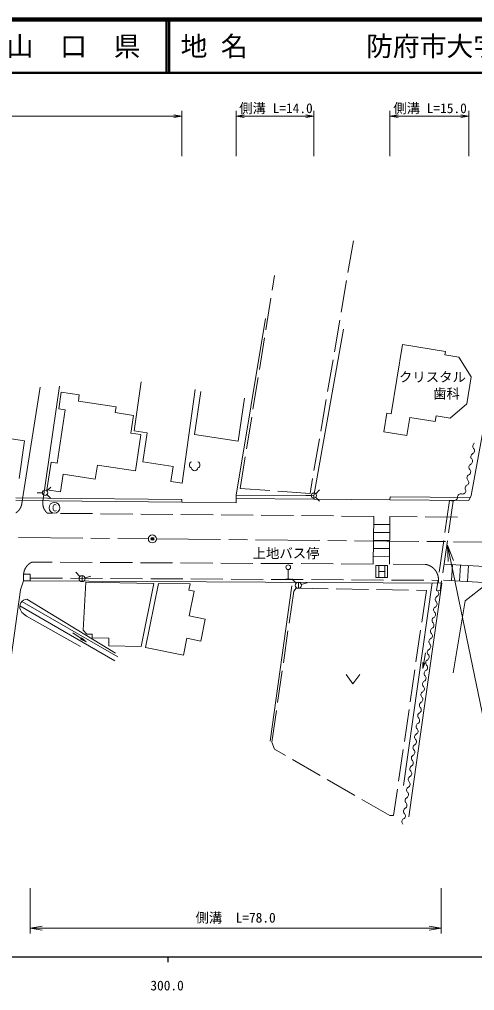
# Model space of a CAD drawing. Units: millimetres, scale not verified. Extents: x 40000 to 680000, y 20000 to 380000.
# Drawn here: x 340271 to 425269, y 198715 to 380000 of the extents above; entities that cross this region are included whole.
import ezdxf
from ezdxf.enums import TextEntityAlignment as Align

# ---------------------------------------------------------------- set-up
doc = ezdxf.new("R2010")
doc.units = ezdxf.units.MM
doc.header["$LTSCALE"] = 1000
doc.header["$PDMODE"] = 32
doc.header["$PDSIZE"] = 500
doc.linetypes.add('CHAIN', pattern=[18.5, 12, -1.5, 3.5, -1.5])
doc.linetypes.add('DASHED', pattern=[7.5, 6, -1.5])
for name, color, linetype, lineweight in [('M-BGD', 7, 'Continuous', 13), ('M-BGD-EXST', 7, 'Continuous', 13), ('M-BMK', 2, 'CHAIN', 13), ('M-BMK-SRVR', 3, 'Continuous', 13), ('M-STR-HTXT', 7, 'Continuous', 13), ('M-STR-STRC', 7, 'Continuous', 25), ('M-TTL', 2, 'Continuous', 140), ('M-TTL-BAND', 7, 'Continuous', 25), ('M-TTL-LINE', 7, 'Continuous', 50), ('M-TTL-TXT', 7, 'Continuous', 13)]:
    doc.layers.add(name, color=color, linetype=linetype, lineweight=lineweight)
doc.layers.add('M-BMK-HTXT', color=7, linetype='Continuous')
doc.layers.add('M-OTRS', color=6, linetype='Continuous')
doc.styles.add('ＭＳ ゴシック', font='')
doc.styles.get('ＭＳ ゴシック').set_extended_font_data('MS Gothic')

# ---------------------------------------------------------------- blocks, each defined once
blk = doc.blocks.new('open_arrow')
at = {"color": 0, "linetype": 'Continuous', "lineweight": -2}
blk.add_lwpolyline([(7.5, 1.25), (0, 0), (7.5, -1.25)], dxfattribs=at)

msp = doc.modelspace()

# ---------------------------------------------------------------- linework, layer by layer
at = {"layer": 'M-BGD', "linetype": 'DASHED'}
for p, q in [((402648, 338645), (394542, 291530)), ((381497, 292410), (387905, 332179)), ((394542, 291530), (381497, 292410)), ((420582, 290168), (418163, 273418)), ((421259, 290070), (418841, 273320)), ((420582, 290168), (421259, 290070)), ((406441, 287238), (345518, 287823)), ((422070, 287088), (409441, 287209)), ((406359, 278334), (342651, 278702)), ((416048, 278279), (409359, 278317)), ((342286, 275712), (418522, 275292)), ((391497, 273297), (391930, 273815)), ((391930, 273815), (416265, 273422)), ((387409, 245056), (391497, 273297)), ((416265, 273422), (410145, 231379)), ((418163, 273418), (418841, 273320)), ((387906, 243777), (387409, 245056)), ((409434, 231379), (387906, 243777)), ((410145, 231379), (409434, 231379))]:
    msp.add_line(p, q, dxfattribs=at)
at = {"layer": 'M-BGD'}
for p, q in [((386198, 324200), (380761, 291185)), ((400818, 322194), (395232, 291046)), ((411782, 319306), (409714, 306388)), ((411782, 319306), (419833, 318016)), ((419833, 318016), (419729, 317364)), ((419729, 317364), (422343, 316946)), ((429662, 318714), (424642, 291118)), ((422343, 316946), (424608, 313302)), ((362988, 312348), (361714, 303179)), ((424608, 313302), (423794, 308220)), ((344161, 311379), (340762, 290101)), ((347740, 311557), (344669, 290058)), ((348094, 310407), (347622, 307322)), ((348094, 310407), (351453, 309893)), ((373067, 310948), (370632, 293425)), ((374166, 310519), (372960, 302528)), ((351453, 309893), (351282, 308770)), ((351282, 308770), (358308, 307695)), ((382301, 309290), (381094, 301299)), ((423794, 308220), (420735, 305584)), ((348833, 307137), (347309, 297173)), ((347622, 307322), (348833, 307137)), ((358308, 307695), (358140, 306598)), ((358140, 306598), (361604, 306068)), ((408880, 306522), (408322, 303039)), ((408880, 306522), (409714, 306388)), ((361604, 306068), (361101, 302780)), ((413164, 305717), (412625, 302350)), ((413164, 305717), (417925, 304955)), ((418093, 306007), (417925, 304955)), ((418093, 306007), (420735, 305584)), ((326206, 303518), (341235, 301331)), ((361101, 302780), (362952, 302497)), ((361714, 303179), (364137, 302808)), ((364137, 302808), (363313, 297421)), ((408322, 303039), (412625, 302350)), ((341235, 301331), (340210, 294289)), ((362948, 302472), (361918, 295739)), ((381094, 301299), (372960, 302528)), ((346206, 297342), (345418, 292189)), ((346206, 297342), (347309, 297173)), ((363313, 297421), (368963, 296557)), ((354841, 296821), (354440, 294202)), ((354841, 296821), (361918, 295739)), ((368963, 296557), (368533, 293746)), ((348427, 295121), (347920, 291807)), ((348427, 295121), (354440, 294202)), ((368533, 293746), (370632, 293425)), ((345418, 292189), (347920, 291807)), ((339617, 290179), (370598, 289882)), ((339622, 290679), (345545, 290623)), ((370603, 290382), (345545, 290623)), ((370603, 290382), (370598, 289882)), ((380747, 289785), (380755, 290585)), ((380761, 291185), (380755, 290585)), ((380755, 290585), (395226, 290446)), ((395232, 291046), (380761, 291185)), ((395232, 291046), (395226, 290446)), ((395226, 290446), (409469, 290309)), ((409469, 290309), (409475, 290909)), ((409469, 290309), (424191, 290168)), ((424475, 290765), (409475, 290909)), ((424642, 291118), (424191, 290168)), ((370598, 289882), (380747, 289785)), ((341053, 276425), (342284, 276425)), ((341053, 275212), (341053, 276425)), ((342284, 276425), (342284, 275212)), ((340504, 273534), (341053, 275212)), ((342284, 275212), (341053, 275212)), ((342284, 275212), (419141, 274788)), ((352178, 265962), (352699, 274947)), ((352699, 274947), (365368, 274723)), ((365368, 274723), (362986, 262962)), ((366214, 274676), (363802, 262763)), ((366214, 274676), (372152, 274641)), ((372152, 274641), (371909, 273441)), ((391150, 274296), (387103, 245299)), ((417352, 274798), (412022, 237015)), ((412989, 231163), (419141, 274788)), ((423529, 271444), (427182, 274335)), ((337837, 254667), (340504, 273534)), ((371909, 273441), (372876, 273246)), ((372876, 273246), (371948, 268664)), ((358061, 260243), (340339, 270520)), ((340747, 271370), (358679, 260984)), ((341661, 271779), (358202, 261678)), ((423529, 271444), (421256, 258058)), ((340736, 269319), (340467, 269765)), ((341620, 268577), (340736, 269319)), ((351690, 262936), (341620, 268577)), ((371948, 268664), (374961, 268054)), ((374961, 268054), (374133, 263966)), ((352713, 263799), (350242, 265501)), ((352178, 265962), (352836, 265259)), ((352836, 265259), (353863, 265241)), ((353863, 265241), (353845, 264542)), ((353845, 264542), (356989, 264487)), ((356989, 264487), (356952, 263069)), ((356952, 263069), (362986, 262962)), ((371529, 264493), (370888, 261328)), ((371529, 264493), (374133, 263966)), ((363802, 262763), (370888, 261328)), ((415599, 258813), (416096, 261772))]:
    msp.add_line(p, q, dxfattribs=at)
for centre, radius, start, end in [((424631, 299490), 625, 296.54902, 42.80922), ((425548, 300340), 625, 116.54901, 222.80922), ((424273, 297523), 625, 296.54902, 42.80922), ((425190, 298372), 625, 116.54901, 222.80922), ((423915, 295555), 625, 296.54902, 42.80922), ((424832, 296405), 625, 116.54901, 222.80922), ((423556, 293588), 625, 296.54902, 42.80922), ((424473, 294437), 625, 116.54901, 222.80922), ((423032, 292034), 625, 254.70485, 0.96505), ((424115, 292469), 625, 116.54901, 222.80922), ((421452, 290807), 625, 254.70485, 0.96505), ((422702, 290828), 625, 74.70485, 180.96505), ((418542, 271754), 625, 118.34293, 224.60313), ((417949, 272854), 625, 298.34293, 44.60313), ((341744, 270369), 1413, 93.38261, 205.31611), ((418245, 269776), 625, 118.34293, 224.60313), ((417652, 270876), 625, 298.34293, 44.60313), ((417949, 267798), 625, 118.34293, 224.60313), ((417355, 268898), 625, 298.34293, 44.60313), ((417059, 266920), 625, 298.34293, 44.60313), ((417652, 265820), 625, 118.34293, 224.60313), ((416762, 264942), 625, 298.34293, 44.60313), ((417356, 263842), 625, 118.34293, 224.60313), ((416466, 262964), 625, 298.34293, 44.60313), ((417059, 261864), 625, 118.34293, 224.60313), ((416169, 260986), 625, 298.34293, 44.60313), ((416763, 259886), 625, 118.34293, 224.60313), ((415873, 259008), 625, 298.34293, 44.60313), ((416466, 257908), 625, 118.34293, 224.60313), ((415576, 257031), 625, 298.34293, 44.60313), ((416170, 255930), 625, 118.34293, 224.60313), ((415873, 253952), 625, 118.34293, 224.60313), ((415280, 255053), 625, 298.34293, 44.60313), ((415576, 251975), 625, 118.34293, 224.60313), ((414983, 253075), 625, 298.34293, 44.60313), ((415280, 249997), 625, 118.34293, 224.60313), ((414686, 251097), 625, 298.34293, 44.60313), ((414983, 248019), 625, 118.34293, 224.60313), ((414390, 249119), 625, 298.34293, 44.60313), ((414687, 246041), 625, 118.34293, 224.60313), ((414093, 247141), 625, 298.34293, 44.60313), ((413797, 245163), 625, 298.34293, 44.60313), ((414390, 244063), 625, 118.34293, 224.60313), ((413500, 243185), 625, 298.34293, 44.60313), ((414094, 242085), 625, 118.34293, 224.60313), ((413204, 241207), 625, 298.34293, 44.60313), ((413797, 240107), 625, 118.34293, 224.60313), ((412907, 239229), 625, 298.34293, 44.60313), ((413501, 238129), 625, 118.34293, 224.60313), ((412611, 237252), 625, 298.34293, 44.60313), ((413204, 236151), 625, 118.34293, 224.60313), ((412314, 235274), 625, 298.34293, 44.60313), ((412908, 234174), 625, 118.34293, 224.60313), ((412611, 232196), 625, 118.34293, 224.60313), ((412018, 233296), 625, 298.34293, 44.60313), ((412314, 230218), 625, 118.34293, 224.60313), ((411721, 231318), 625, 298.34293, 44.60313)]:
    msp.add_arc(centre, radius, start, end, dxfattribs=at)
at = {"layer": 'M-BGD', "linetype": 'DASHED'}
for centre, radius, start, end in [((338192, 290033), 2570, 303.08226, 1.50124), ((347016, 289670), 2378, 170.61815, 230.97407), ((343728, 276246), 2682, 113.67803, 176.16679), ((415630, 275414), 2895, 347.59505, 81.69164)]:
    msp.add_arc(centre, radius, start, end, dxfattribs=at)
at = {"layer": 'M-BGD-EXST'}
for p, q in [((345414, 291982), (346109, 292678)), ((395594, 291471), (396289, 292167)), ((344574, 291635), (343591, 291635)), ((345414, 291287), (346109, 290592)), ((394754, 291124), (393771, 291124)), ((395594, 290776), (396289, 290081)), ((406831, 278037), (406831, 275837)), ((409031, 278037), (406831, 278037)), ((407381, 277927), (407381, 275947)), ((408481, 275947), (408481, 277927)), ((409031, 275837), (409031, 278037)), ((351580, 276016), (350780, 276816)), ((351980, 276182), (351980, 275050)), ((352526, 275762), (353619, 276055)), ((390476, 277295), (390476, 275505)), ((391956, 274778), (391156, 275578)), ((406831, 275837), (409031, 275837)), ((407381, 276937), (408481, 276937)), ((390924, 275505), (390029, 275505)), ((392356, 274943), (392356, 273812)), ((392902, 274524), (393995, 274817)), ((401262, 257697), (402559, 255968)), ((403856, 257697), (402559, 255968))]:
    msp.add_line(p, q, dxfattribs=at)
for centre, radius in [((345066, 291635), 492), ((395246, 291124), 492), ((346813, 288841), 1000), ((390476, 277742), 447), ((351980, 275616), 566), ((392356, 274378), 566)]:
    msp.add_circle(centre, radius, dxfattribs=at)
for centre, start, end in [((372598, 296852), 109.56481, 250.43519), ((373386, 296852), 289.56481, 70.43519), ((372992, 296327), 183.27315, 356.72685)]:
    msp.add_arc(centre, 594, start, end, dxfattribs=at)
at = {"layer": 'M-BMK'}
for p, q in [((266127, 283976), (364347, 283035)), ((365847, 283021), (464685, 282109))]:
    msp.add_line(p, q, dxfattribs=at)
at = {"layer": 'M-BMK-SRVR'}
msp.add_circle((365097, 283028), 750, dxfattribs=at)
at = {"layer": 'M-OTRS'}
msp.add_point((365097, 283028), dxfattribs=at)
at = {"layer": 'M-STR-HTXT'}
for p, q in [((370603, 354459), (370603, 362959)), ((380755, 354459), (380755, 362959)), ((395226, 354459), (395226, 362959)), ((409469, 354459), (409469, 362959)), ((424191, 354459), (424191, 362959)), ((219672, 361959), (370603, 361959)), ((380755, 361959), (395226, 361959)), ((409469, 361959), (424191, 361959)), ((342284, 217856), (342284, 209356)), ((419053, 217856), (419053, 209356)), ((342284, 210356), (419053, 210356))]:
    msp.add_line(p, q, dxfattribs=at)
msp.add_lwpolyline([(420234, 281837), (429194, 238629), (472404, 238629)], dxfattribs=at)
at = {"layer": 'M-STR-STRC', "lineweight": 13}
for p, q in [((406441, 287238), (406359, 278345)), ((409441, 287209), (409359, 278317)), ((406427, 285738), (409427, 285710)), ((406413, 284238), (409413, 284210)), ((406386, 281238), (409385, 281211)), ((406399, 282738), (409399, 282711)), ((406372, 279738), (409372, 279711)), ((419630, 278306), (427118, 277883)), ((421127, 278221), (420958, 275226)), ((422625, 278137), (422456, 275141)), ((424123, 278052), (423954, 275057)), ((419461, 275310), (426949, 274888))]:
    msp.add_line(p, q, dxfattribs=at)
at = {"layer": 'M-TTL'}
msp.add_line((680000, 380000), (40000, 380000), dxfattribs=at)
at = {"layer": 'M-TTL-BAND'}
for p, q in [((40000, 205000), (579000, 205000)), ((368000, 205000), (368000, 204000))]:
    msp.add_line(p, q, dxfattribs=at)
at = {"layer": 'M-TTL-LINE'}
for p, q in [((367750, 380000), (367750, 370000)), ((368250, 380000), (368250, 370000)), ((40000, 370000), (680000, 370000))]:
    msp.add_line(p, q, dxfattribs=at)

# ---------------------------------------------------------------- block references
at = {"layer": 'M-BGD', "xscale": 150, "yscale": 150}
for p, rotation in [((352713, 263799), 145.4), ((415599, 258813), 80.5)]:
    msp.add_blockref('open_arrow', p, dxfattribs=dict(at, rotation=rotation))
at = {"layer": 'M-STR-HTXT'}
for p, xscale, yscale, rotation in [((370603, 361959), 200, 200, 180), ((395226, 361959), 200, 200, 180), ((424191, 361959), 200, 200, 180), ((420234, 281837), 400, 400, 281.7), ((419053, 210356), 300, 300, 180)]:
    msp.add_blockref('open_arrow', p, dxfattribs=dict(at, xscale=xscale, yscale=yscale, rotation=rotation))
for p, xscale, yscale in [((380755, 361959), 200, 200), ((409469, 361959), 200, 200), ((342284, 210356), 300, 300)]:
    msp.add_blockref('open_arrow', p, dxfattribs=dict(at, xscale=xscale, yscale=yscale))

# ---------------------------------------------------------------- texts
at = {"layer": 'M-BGD-EXST', "style": 'ＭＳ ゴシック'}
msp.add_text('C', height=1320, dxfattribs=at).set_placement((346813, 288841), align=Align.MIDDLE_CENTER)
at = {"layer": 'M-BMK-HTXT', "style": 'ＭＳ ゴシック'}
for s, p in [('クリスタル', (411146, 311786)), ('歯科', (417538, 308687))]:
    msp.add_text(s, height=1833, dxfattribs=at).set_placement(p, align=Align.BOTTOM_LEFT)
msp.add_text('上地バス停', height=1833, dxfattribs=at).set_placement((390071, 280345), align=Align.MIDDLE_CENTER)
at = {"layer": 'M-STR-HTXT', "style": 'ＭＳ ゴシック'}
for s, p in [('側溝 L=14.0', (388177, 361959)), ('側溝 L=15.0', (416955, 361959)), ('側溝\u3000L=78.0', (380638, 210856))]:
    msp.add_text(s, height=1833, dxfattribs=at).set_placement(p, align=Align.BOTTOM_CENTER)
at = {"layer": 'M-TTL-BAND', "style": 'ＭＳ ゴシック'}
msp.add_text('300.0', height=1833, dxfattribs=at).set_placement((367844, 198195), align=Align.BOTTOM_CENTER)
at = {"layer": 'M-TTL-TXT', "style": 'ＭＳ ゴシック'}
msp.add_text('山\u3000口\u3000県', height=3666, dxfattribs=at).set_placement((350375, 375000), align=Align.MIDDLE_CENTER)
for s, p in [('地 名', (370380, 375000)), ('防府市大字田島\u3000\u3000大字新田', (405024, 375000))]:
    msp.add_text(s, height=3666, dxfattribs=at).set_placement(p, align=Align.MIDDLE_LEFT)

doc.saveas('drawing.dxf')
